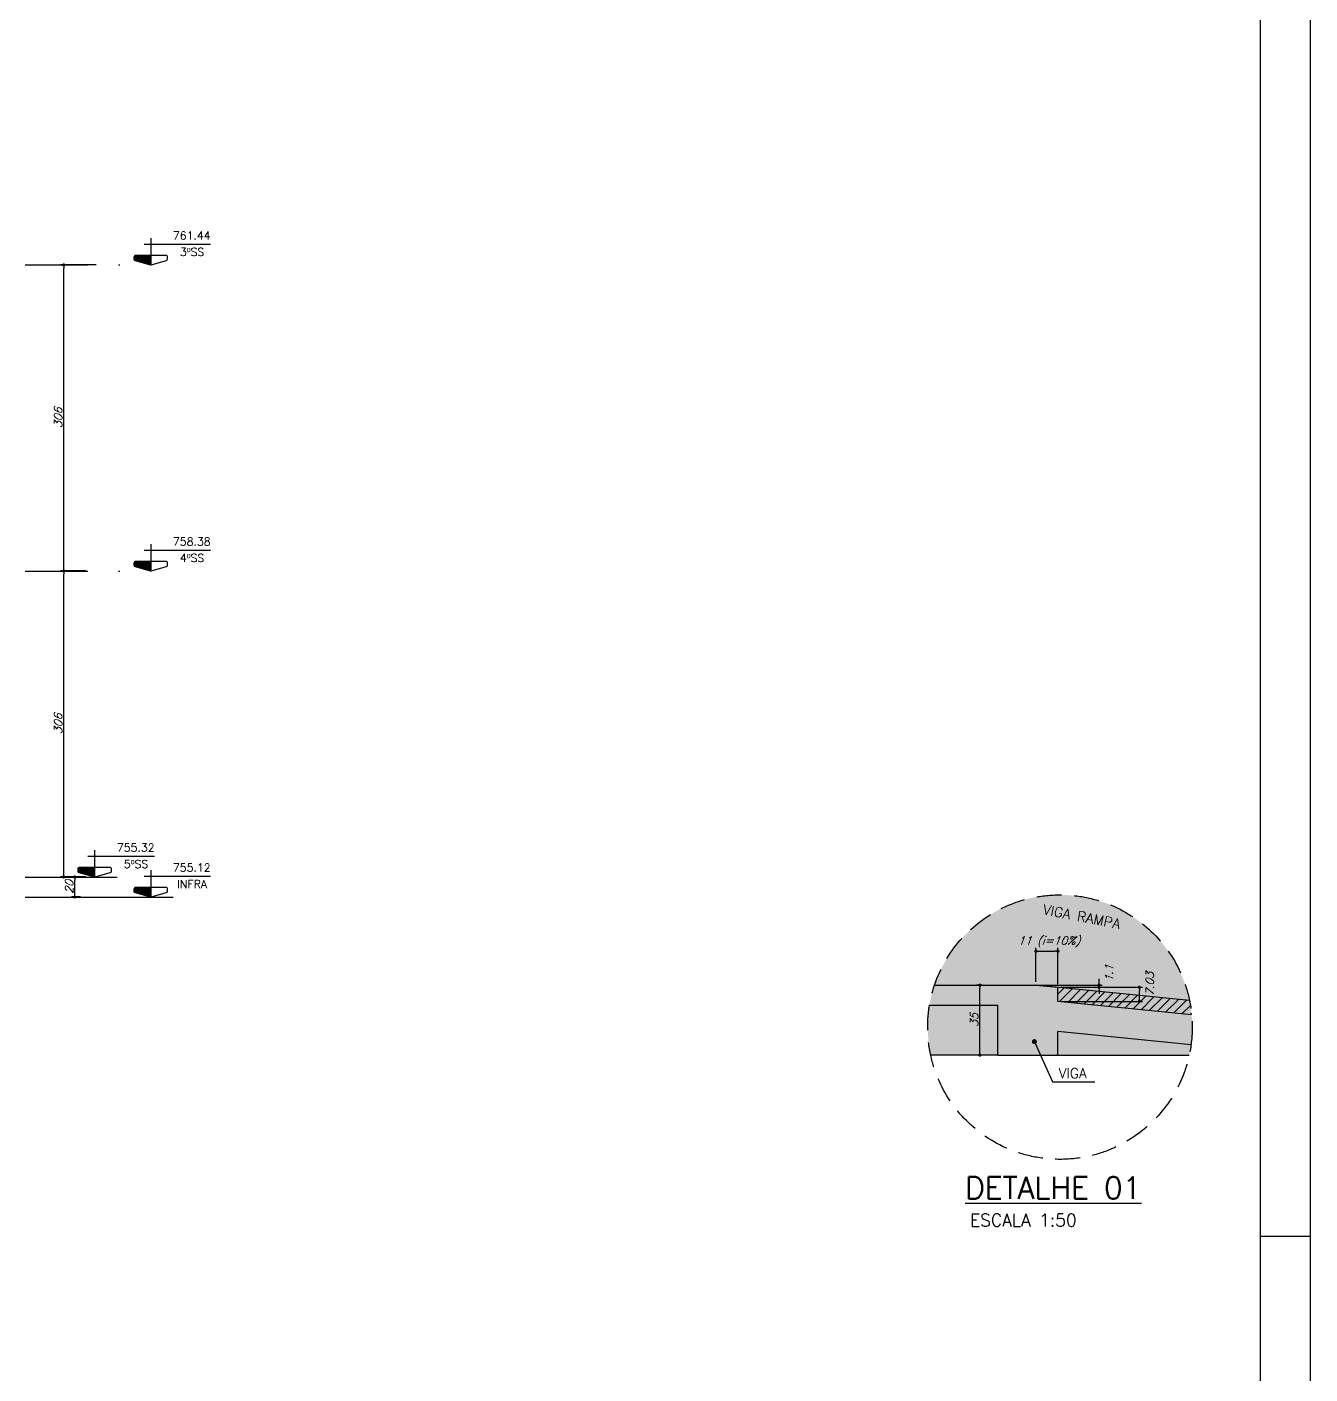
# Model space of a CAD drawing. Header units: millimetres. Extents: x 0 to 7795, y 0 to 4500.
# Drawn here: x 6512 to 7795, y 1347 to 2694 of the extents above; entities that cross this region are included whole.
import ezdxf
from ezdxf import colors
from ezdxf.entities.mleader import LeaderData, LeaderLine
from ezdxf.enums import TextEntityAlignment as Align
from ezdxf.math import Vec2, Vec3

# ---------------------------------------------------------------- set-up
doc = ezdxf.new("R2010")
doc.units = ezdxf.units.MM
doc.header["$LTSCALE"] = 50
doc.linetypes.add('DASHED', pattern=[0.75, 0.5, -0.25])
doc.linetypes.add('DIVIDE2', pattern=[0.625, 0.25, -0.125, 0, -0.125, 0, -0.125])
for name, color, linetype in [('AR-TEXTO_REGUA 120_1-200', 4, 'Continuous'), ('F-AUX-RED', 1, 'Continuous'), ('F-AUX-VARIACAO', 2, 'Continuous'), ('F-CORTE', 4, 'Continuous'), ('F-COTAS', 106, 'Continuous'), ('F-EIXOS-DET', 1, 'Continuous'), ('F-MARGEM', 1, 'Continuous'), ('F-NÍVEL-VISTA', 2, 'Continuous'), ('F-SOLIDO-CORTE', 71, 'Continuous'), ('F-TEXTO', 6, 'Continuous'), ('F-TEXTO-YELLOW', 2, 'Continuous'), ('F-VISTA', 2, 'Continuous'), ('F-VISTA SÓLIDO 1', 254, 'Continuous')]:
    doc.layers.add(name, color=color, linetype=linetype)
doc.styles.add('CP-TEXT-INCL', font='simplex.shx', dxfattribs={"oblique": 20})
doc.styles.add('MCP', font='simplex.shx')
doc.styles.add('REGUA-120-esc1_200', font='simplex.shx', dxfattribs={"height": 0.6})
doc.styles.add('ROMANS', font='simplex.shx')
doc.styles.get("Standard").update_dxf_attribs({"font": 'txt.shx'})
doc.dimstyles.new('CP-COTAS-50', dxfattribs={"dimscale": 0.64, "dimtxt": 12.5, "dimasz": 5, "dimexe": 5, "dimexo": 5, "dimgap": 2.5, "dimtad": 1, "dimdec": 1, "dimdsep": 46, "dimtxsty": 'CP-TEXT-INCL', "dimblk1": 'DOT', "dimblk2": 'DOT', "dimsah": 1, "dimcen": 9, "dimclrd": 256, "dimclre": 256, "dimclrt": 256, "dimadec": 0, "dimazin": 0, "dimtfac": 1, "dimtdec": 1, "dimtmove": 2, "dimatfit": 3, "dimldrblk": 'DOT', "dimfxl": 5, "dimtolj": 1, "dimarcsym": 0})

# ---------------------------------------------------------------- blocks, each defined once
blk = doc.blocks.new('Nível - Vista')
at = {"layer": 'F-NÍVEL-VISTA'}
blk.add_hatch(color=71, dxfattribs=at).paths.add_polyline_path([(0, 0.238), (-0.38, 0.238, 0.414214), (-0.42, 0.198), (-0.42, 0.148, 0.331206), (-0.391, 0.11), (-0.011, 0.002, 0.072993), (0, 0)])
at = {"layer": 'F-NÍVEL-VISTA', "color": 2}
for p, q in [((-0.168, 0.521), (1.493, 0.521)), ((0, 0.67), (0, 0))]:
    blk.add_line(p, q, dxfattribs=at)
blk.add_lwpolyline([(-0.011, 0.002, 0.146769), (0.011, 0.002), (0.391, 0.11, 0.331206), (0.42, 0.148), (0.42, 0.198, 0.414214), (0.38, 0.238), (-0.38, 0.238, 0.414214), (-0.42, 0.198), (-0.42, 0.148, 0.331206), (-0.391, 0.11), (-0.011, 0.002, 0.146769), (0.011, 0.002)], format="xyb", dxfattribs=at)
at = {"layer": 'F-TEXTO', "color": 3, "style": 'MCP'}
for tag, p in [('NÍVEL', (1.026, 0.636)), ('NÍVEL_DETALHE', (1.02, 0.186))]:
    blk.add_attdef(tag, text='', height=0.2, dxfattribs=at).set_placement(p, align=Align.CENTER)
blk = doc.blocks.new('_DOT')
at = {"color": 0, "linetype": 'ByBlock'}
blk.add_line((-0.5, 0), (-1, 0), dxfattribs=at)
at = {"color": 0, "linetype": 'ByBlock', "const_width": 0.5}
blk.add_lwpolyline([(-0.25, 0, 1), (0.25, 0, 1)], format="xyb", close=True, dxfattribs=at)
blk = doc.blocks.new('*D31')
at = {"layer": 'DEFPOINTS', "color": 0, "transparency": 16777216}
for p in [(6548.7, 2456), (6584.2, 2456), (6571.9, 2150)]:
    blk.add_point(p, dxfattribs=at)
at = {"layer": 'F-COTAS', "lineweight": -2, "transparency": 16777216}
for p, q in [((6581, 2456), (6545.5, 2456)), ((6548.7, 2153.2), (6548.7, 2452.8)), ((6568.7, 2150), (6545.5, 2150))]:
    blk.add_line(p, q, dxfattribs=at)
at = {"layer": 'F-COTAS', "lineweight": -2, "transparency": 16777216, "xscale": 3.2, "yscale": 3.2, "zscale": 3.2}
for p, rotation in [((6548.7, 2456), 90), ((6548.7, 2150), 270)]:
    blk.add_blockref('_DOT', p, dxfattribs=dict(at, rotation=rotation))
at = {"layer": 'F-COTAS', "transparency": 16777216, "insert": (6543.1, 2303), "char_height": 8, "attachment_point": 5, "rotation": 90, "style": 'CP-TEXT-INCL'}
blk.add_mtext('\\A1;306', dxfattribs=at)
blk = doc.blocks.new('*D53')
at = {"layer": 'DEFPOINTS', "color": 0, "transparency": 16777216}
for p in [(5564.4, 3994.2), (5586.4, 3992), (5627.5, 3992)]:
    blk.add_point(p, dxfattribs=at)
at = {"layer": 'F-COTAS', "lineweight": -2, "transparency": 16777216}
for p, q in [((5627.5, 3997.4), (5627.5, 4000.6)), ((5567.6, 3994.2), (5630.7, 3994.2)), ((5589.6, 3992), (5630.7, 3992)), ((5627.5, 3994.2), (5627.5, 3992)), ((5627.5, 3988.8), (5627.5, 3985.6))]:
    blk.add_line(p, q, dxfattribs=at)
at = {"layer": 'F-COTAS', "lineweight": -2, "transparency": 16777216, "xscale": 3.2, "yscale": 3.2, "zscale": 3.2}
for p, rotation in [((5627.5, 3994.2), 270), ((5627.5, 3992), 90)]:
    blk.add_blockref('_DOT', p, dxfattribs=dict(at, rotation=rotation))
at = {"layer": 'F-COTAS', "transparency": 16777216, "insert": (5637.5, 4006), "char_height": 8, "attachment_point": 5, "rotation": 90, "style": 'CP-TEXT-INCL'}
blk.add_mtext('\\A1;1.1', dxfattribs=at)
blk = doc.blocks.new('*D54')
at = {"layer": 'DEFPOINTS', "color": 0, "transparency": 16777216}
for p in [(5586.4, 4028.1), (5564.4, 3994.2), (5586.4, 3992)]:
    blk.add_point(p, dxfattribs=at)
at = {"layer": 'F-COTAS', "lineweight": -2, "transparency": 16777216}
for p, q in [((5564.4, 3997.4), (5564.4, 4031.3)), ((5567.6, 4028.1), (5583.2, 4028.1)), ((5586.4, 3995.2), (5586.4, 4031.3))]:
    blk.add_line(p, q, dxfattribs=at)
at = {"layer": 'F-COTAS', "lineweight": -2, "transparency": 16777216, "xscale": 3.2, "yscale": 3.2, "zscale": 3.2, "rotation": 180}
blk.add_blockref('_DOT', (5564.4, 4028.1), dxfattribs=at)
at = {"layer": 'F-COTAS', "lineweight": -2, "transparency": 16777216, "xscale": 3.2, "yscale": 3.2, "zscale": 3.2}
blk.add_blockref('_DOT', (5586.4, 4028.1), dxfattribs=at)
at = {"layer": 'F-COTAS', "transparency": 16777216, "insert": (5577.5, 4037.4), "char_height": 8, "attachment_point": 5, "style": 'CP-TEXT-INCL'}
blk.add_mtext('\\A1;11 (i=10%)', dxfattribs=at)
blk = doc.blocks.new('*D55')
at = {"layer": 'DEFPOINTS', "color": 0, "transparency": 16777216}
for p in [(5586.4, 3992), (5667.8, 3992), (5586.4, 3977.9)]:
    blk.add_point(p, dxfattribs=at)
at = {"layer": 'F-COTAS', "lineweight": -2, "transparency": 16777216}
for p, q in [((5589.6, 3992), (5671, 3992)), ((5667.8, 3981.1), (5667.8, 3988.8)), ((5589.6, 3977.9), (5671, 3977.9))]:
    blk.add_line(p, q, dxfattribs=at)
at = {"layer": 'F-COTAS', "lineweight": -2, "transparency": 16777216, "xscale": 3.2, "yscale": 3.2, "zscale": 3.2}
for p, rotation in [((5667.8, 3992), 90), ((5667.8, 3977.9), 270)]:
    blk.add_blockref('_DOT', p, dxfattribs=dict(at, rotation=rotation))
at = {"layer": 'F-COTAS', "transparency": 16777216, "insert": (5678.3, 3995.2), "char_height": 8, "attachment_point": 5, "rotation": 90, "style": 'CP-TEXT-INCL'}
blk.add_mtext('\\A1;7.03', dxfattribs=at)
blk = doc.blocks.new('*D56')
at = {"layer": 'DEFPOINTS', "color": 0, "transparency": 16777216}
for p in [(5508.3, 3994.2), (5513.7, 3994.2), (5526.4, 3924.2)]:
    blk.add_point(p, dxfattribs=at)
at = {"layer": 'F-COTAS', "lineweight": -2, "transparency": 16777216}
for p, q in [((5510.5, 3994.2), (5505.1, 3994.2)), ((5508.3, 3927.4), (5508.3, 3991)), ((5523.2, 3924.2), (5505.1, 3924.2))]:
    blk.add_line(p, q, dxfattribs=at)
at = {"layer": 'F-COTAS', "lineweight": -2, "transparency": 16777216, "xscale": 3.2, "yscale": 3.2, "zscale": 3.2}
for p, rotation in [((5508.3, 3994.2), 90), ((5508.3, 3924.2), 270)]:
    blk.add_blockref('_DOT', p, dxfattribs=dict(at, rotation=rotation))
at = {"layer": 'F-COTAS', "transparency": 16777216, "insert": (5502.7, 3959.2), "char_height": 8, "attachment_point": 5, "rotation": 90, "style": 'CP-TEXT-INCL'}
blk.add_mtext('\\A1;35', dxfattribs=at)
blk = doc.blocks.new('A0-2L_900')
at = {"layer": 'F-MARGEM', "color": 2}
blk.add_line((154.9, 29.7), (155.9, 29.7), dxfattribs=at)
blk.add_lwpolyline([(155.9, 0), (0, 0), (0, 90), (155.9, 90)], close=True, dxfattribs=at)
at = {"layer": 'F-MARGEM', "color": 7}
blk.add_lwpolyline([(2.5, 89), (154.9, 89), (154.9, 1), (2.5, 1)], close=True, dxfattribs=at)
blk = doc.blocks.new('*D138')
at = {"layer": 'DEFPOINTS', "color": 0, "transparency": 16777216}
for p in [(6548.7, 2150), (6573.9, 2150), (6573.9, 1844)]:
    blk.add_point(p, dxfattribs=at)
at = {"layer": 'F-COTAS', "lineweight": -2, "transparency": 16777216}
for p, q in [((6570.7, 2150), (6545.5, 2150)), ((6548.7, 1847.2), (6548.7, 2146.8)), ((6570.7, 1844), (6545.5, 1844))]:
    blk.add_line(p, q, dxfattribs=at)
at = {"layer": 'F-COTAS', "lineweight": -2, "transparency": 16777216, "xscale": 3.2, "yscale": 3.2, "zscale": 3.2}
for p, rotation in [((6548.7, 2150), 90), ((6548.7, 1844), 270)]:
    blk.add_blockref('_DOT', p, dxfattribs=dict(at, rotation=rotation))
at = {"layer": 'F-COTAS', "transparency": 16777216, "insert": (6543.1, 1997), "char_height": 8, "attachment_point": 5, "rotation": 90, "style": 'CP-TEXT-INCL'}
blk.add_mtext('\\A1;306', dxfattribs=at)
blk = doc.blocks.new('*D139')
at = {"layer": 'DEFPOINTS', "color": 0, "transparency": 16777216}
for p in [(6559.7, 1844), (6568.7, 1844), (6568.7, 1824)]:
    blk.add_point(p, dxfattribs=at)
at = {"layer": 'F-COTAS', "lineweight": -2, "transparency": 16777216}
for p, q in [((6565.5, 1844), (6556.5, 1844)), ((6559.7, 1827.2), (6559.7, 1840.8)), ((6565.5, 1824), (6556.5, 1824))]:
    blk.add_line(p, q, dxfattribs=at)
at = {"layer": 'F-COTAS', "lineweight": -2, "transparency": 16777216, "xscale": 3.2, "yscale": 3.2, "zscale": 3.2}
for p, rotation in [((6559.7, 1844), 90), ((6559.7, 1824), 270)]:
    blk.add_blockref('_DOT', p, dxfattribs=dict(at, rotation=rotation))
at = {"layer": 'F-COTAS', "transparency": 16777216, "insert": (6554.1, 1834), "char_height": 8, "attachment_point": 5, "rotation": 90, "style": 'CP-TEXT-INCL'}
blk.add_mtext('\\A1;20', dxfattribs=at)
blk = doc.blocks.new('A$Caff33f6f')
at = {"layer": 'F-AUX-VARIACAO'}
h = blk.add_hatch(dxfattribs=at)
h.set_pattern_fill('ANSI31', color=253, scale=2)
h.set_pattern_definition([(45, (-21440.834, -2273.78), (-4.490128, 4.490128), [])])
edge = h.paths.add_edge_path()
edge.add_arc((5588.402, 3952.183), 132.248, 5.373884, 11.634014)
edge.add_line((5717.933, 3978.852), (5586.366, 3992.008))
edge.add_line((5586.366, 3992.008), (5586.366, 3977.939))
edge.add_line((5586.366, 3977.939), (5720.068, 3964.568))
at = {"layer": 'F-SOLIDO-CORTE'}
h = blk.add_hatch(color=256, dxfattribs=at)
h.dxf.hatch_style = 1
h.paths.add_polyline_path([(5586.366, 3977.939), (5586.366, 3992.008), (5564.366, 3994.208), (5463.009, 3994.208, 0.03903453), (5458.001, 3974.208), (5526.366, 3974.208), (5526.366, 3924.208), (5586.366, 3924.208), (5586.366, 3947.789), (5719.459, 3934.48, 0.03357926), (5720.65, 3952.183, 0.02345229), (5720.068, 3964.568)])
at = {"layer": 'F-VISTA SÓLIDO 1'}
h = blk.add_hatch(color=256, dxfattribs=at)
h.dxf.hatch_style = 1
edge = h.paths.add_edge_path()
edge.add_arc((5588.402, 3952.183), 132.248, 5.373884, 161.471268)
edge.add_line((5463.009, 3994.208), (5564.366, 3994.208))
edge.add_line((5564.366, 3994.208), (5586.366, 3992.008))
edge.add_line((5586.366, 3992.008), (5586.366, 3977.939))
edge.add_line((5586.366, 3977.939), (5720.068, 3964.568))
h = blk.add_hatch(color=256, dxfattribs=at)
h.dxf.hatch_style = 1
edge = h.paths.add_edge_path()
edge.add_arc((5588.402, 3952.183), 132.248, 170.412785, 192.21202)
edge.add_line((5459.147, 3924.208), (5526.366, 3924.208))
edge.add_line((5526.366, 3924.208), (5526.366, 3974.208))
edge.add_line((5526.366, 3974.208), (5458.001, 3974.208))
h = blk.add_hatch(color=256, dxfattribs=at)
h.dxf.hatch_style = 1
edge = h.paths.add_edge_path()
edge.add_arc((5588.402, 3952.183), 132.248, 347.78798, 352.30709)
edge.add_line((5719.459, 3934.48), (5586.366, 3947.789))
edge.add_line((5586.366, 3947.789), (5586.366, 3924.208))
edge.add_line((5586.366, 3924.208), (5717.657, 3924.208))
at = {"layer": 'F-AUX-RED', "linetype": 'DASHED'}
blk.add_circle((5588.402, 3952.183), 132.248, dxfattribs=at)
at = {"layer": 'F-AUX-VARIACAO', "color": 253}
blk.add_lwpolyline([(5717.933, 3978.852), (5564.366, 3994.208)], dxfattribs=at)
at = {"layer": 'F-CORTE'}
for p, q in [((5586.366, 3977.939), (5586.366, 3992.008)), ((5526.366, 3924.208), (5526.366, 3974.208)), ((5586.366, 3924.208), (5586.366, 3947.789)), ((5526.366, 3924.208), (5586.366, 3924.208))]:
    blk.add_line(p, q, dxfattribs=at)
for points in [[(5463.009, 3994.208), (5564.366, 3994.208)], [(5564.366, 3994.208), (5586.366, 3992.008)], [(5458.001, 3974.208), (5526.366, 3974.208)], [(5720.068, 3964.568), (5586.366, 3977.939)], [(5719.459, 3934.48), (5586.366, 3947.789)]]:
    blk.add_lwpolyline(points, dxfattribs=at)
at = {"layer": 'F-VISTA'}
for points in [[(5526.366, 3924.208), (5459.147, 3924.208)], [(5586.366, 3924.208), (5717.657, 3924.208)]]:
    blk.add_lwpolyline(points, dxfattribs=at)
at = {"layer": 'AR-TEXTO_REGUA 120_1-200', "color": 2, "style": 'REGUA-120-esc1_200'}
blk.add_text('ESCALA 1:50', height=12.5, dxfattribs=at).set_placement((5498.471, 3752.98))
blk.add_text('ESCALA 1:50', height=12.5, dxfattribs=at).set_placement((5498.471, 3752.98))
at = {"layer": 'F-TEXTO', "style": 'ROMANS'}
blk.add_text('%%UDETALHE 01', height=21.875, dxfattribs=at).set_placement((5493.631, 3780.592))
at = {"layer": 'F-TEXTO-YELLOW', "style": 'MCP'}
blk.add_text('VIGA RAMPA', height=10, rotation=349, dxfattribs=at).set_placement((5570.76, 4065.195))
blk.add_text('VIGA', height=10, dxfattribs=at).set_placement((5587.258, 3901.068))
at = {"layer": 'F-COTAS'}
dim = blk.add_linear_dim(base=(5586.366, 4028.06), p1=(5564.366, 3994.208), p2=(5586.366, 3992.008), text='<> (i=10%)', dimstyle='CP-COTAS-50', override={"dimlfac": 0.5}, dxfattribs=at)
dim.commit()
dim.dimension.update_dxf_attribs({"geometry": '*D54', "text_midpoint": (5577.502, 4037.351), "dimtype": 128})
for base, p1, picture, middle in [((5627.462, 3992.008), (5564.366, 3994.208), '*D53', (5637.516, 4006.003)), ((5667.822, 3992.008), (5586.366, 3977.939), '*D55', (5678.337, 3995.223))]:
    dim = blk.add_linear_dim(base=base, p1=p1, p2=(5586.366, 3992.008), angle=90, dimstyle='CP-COTAS-50', override={"dimdec": 2, "dimlfac": 0.5}, dxfattribs=at)
    dim.commit()
    dim.dimension.update_dxf_attribs({"geometry": picture, "text_midpoint": middle, "dimtype": 128})
dim = blk.add_linear_dim(base=(5508.343, 3994.208), p1=(5526.366, 3924.208), p2=(5513.688, 3994.208), angle=90, dimstyle='CP-COTAS-50', override={"dimdec": 2, "dimlfac": 0.5}, dxfattribs=at)
dim.commit()
dim.dimension.update_dxf_attribs({"geometry": '*D56', "text_midpoint": (5502.743, 3959.208)})
at = {"layer": 'F-AUX-RED'}
ml = blk.add_multileader_mtext('Standard', dxfattribs=at)
ml.set_content('', color=256)
ml.set_leader_properties()
ml.set_arrow_properties(name='DOT')
ml.build(insert=Vec2(0, 0))
ml.multileader.update_dxf_attribs({"text_right_attachment_type": 6, "text_top_attachment_type": 0, "text_bottom_attachment_type": 0, "dogleg_length": 0.36, "arrow_head_size": 5})
ctx = ml.context
ctx.base_point, ctx.char_height, ctx.arrow_head_size, ctx.landing_gap_size, ctx.plane_origin = Vec3(5623.153, 3897.486), 0.18, 5, 0.09, Vec3(5562.856, 3937.666)
ctx.right_attachment = 6
notes = []
notes.append((ctx, [(0, (1, 1, 0), (5580.889, 3897.486), (1, 0), 42.264, [(0, [(5562.856, 3937.666)], 256, [])])]))
ctx.mtext.insert, ctx.mtext.flow_direction = Vec3(5623.243, 3897.576), 5
for ctx, leaders in notes:
    for number, flags, end, landing, length, lines in leaders:
        leader = LeaderData()
        leader.index, (leader.has_last_leader_line, leader.has_dogleg_vector, leader.attachment_direction) = number, flags
        leader.last_leader_point, leader.dogleg_vector, leader.dogleg_length = Vec3(end), Vec3(landing), length
        for number, points, colour, breaks in lines:
            line = LeaderLine()
            line.index, line.vertices, line.color, line.breaks = number, Vec3.list(points), colors.encode_raw_color(colour), breaks
            leader.lines.append(line)
        ctx.leaders.append(leader)

msp = doc.modelspace()

# ---------------------------------------------------------------- linework, layer by layer
at = {"layer": 'F-EIXOS-DET', "linetype": 'DIVIDE2', "ltscale": 5}
for points in [[(6510.25, 2455.95), (6658.22, 2455.95)], [(6510.25, 2149.95), (6658.22, 2149.95)]]:
    msp.add_lwpolyline(points, dxfattribs=at)
at = {"layer": 'F-EIXOS-DET', "color": 1, "ltscale": 5}
for points in [[(6510.25, 1843.95), (6602.15, 1843.95)], [(6510.25, 1823.95), (6658.22, 1823.95)]]:
    msp.add_lwpolyline(points, dxfattribs=at)

# ---------------------------------------------------------------- block references
at = {"layer": 'F-COTAS'}
msp.add_blockref('A$Caff33f6f', (1956.49, -2258.3), dxfattribs=at)
at = {"layer": 'F-MARGEM', "xscale": 50, "yscale": 50, "zscale": 50}
msp.add_blockref('A0-2L_900', (0, 0), dxfattribs=at)
at = {"layer": 'F-NÍVEL-VISTA', "linetype": 'Continuous', "xscale": 40, "yscale": 40, "zscale": 40}
for p, values in [((6635.72, 2455.95), {'NÍVEL': '761.44'}), ((6635.72, 2149.95), {'NÍVEL': '758.38'}), ((6579.65, 1843.96), {'NÍVEL': '755.32'}), ((6635.72, 1823.96), {'NÍVEL': '755.12'})]:
    msp.add_blockref('Nível - Vista', p, dxfattribs=at).add_auto_attribs(values)

# ---------------------------------------------------------------- texts
at = {"layer": 'F-TEXTO', "color": 3, "style": 'MCP'}
for s, p in [('3ºSS', (6677.11, 2464.96)), ('4ºSS', (6677.11, 2158.96)), ('5ºSS', (6621.04, 1852.96)), ('INFRA', (6677.11, 1832.96))]:
    msp.add_text(s, height=8, dxfattribs=at).set_placement(p, align=Align.CENTER)

# ---------------------------------------------------------------- dimensions: what is measured, and where the dimension line sits
at = {"layer": 'F-COTAS'}
for base, p1, p2, picture, middle in [((6548.66, 2455.95), (6571.91, 2149.95), (6584.24, 2455.95), '*D31', (6543.06, 2302.95)), ((6548.66, 2149.95), (6573.88, 1843.95), (6573.88, 2149.95), '*D138', (6543.06, 1996.95)), ((6559.75, 1843.95), (6568.67, 1823.95), (6568.67, 1843.95), '*D139', (6554.15, 1833.95))]:
    dim = msp.add_linear_dim(base=base, p1=p1, p2=p2, angle=90, dimstyle='CP-COTAS-50', dxfattribs=at)
    dim.commit()
    dim.dimension.update_dxf_attribs({"geometry": picture, "text_midpoint": middle})

doc.saveas('drawing.dxf')
